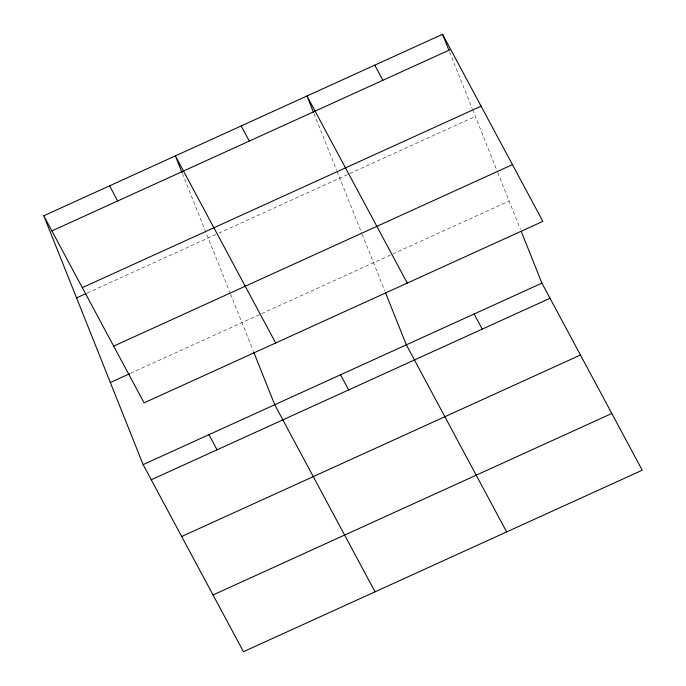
<?xml version="1.0" encoding="UTF-8"?>
<svg xmlns="http://www.w3.org/2000/svg" width="686" height="686" viewBox="0 0 686 686"><rect width="100%" height="100%" fill="white"/><g stroke="black" fill="none" stroke-linecap="round" stroke-linejoin="round"><path stroke-width="0.51" stroke-dasharray="3.43 2.57" d="M87.208 293.059L217.839 233.609M218.808 233.163L475.338 116.414M130.666 373.253L509.123 201.024M449.579 51.896L472.217 108.594M472.611 109.571L497.341 171.509M497.736 172.495L520.442 229.373M313.991 113.602L336.637 170.299M337.023 171.277L361.754 233.214M362.148 234.192L384.863 291.078M182.399 173.489L230.162 293.102M230.556 294.088L253.263 350.966"/><path stroke-width="1.03" d="M43.775 215.781L442.547 34.3L542.866 221.381L144.086 402.862L43.775 215.781L143.134 464.619L243.453 651.7L642.225 470.219L541.914 283.138L521.223 231.328M51.887 230.916L450.668 49.435M82.311 287.657L481.092 106.176M76.566 297.895L86.239 293.497M113.662 346.121L512.433 164.64M110.352 382.505L129.697 373.699M143.134 464.619L541.914 283.138M151.254 479.754L550.026 298.273M181.679 536.495L580.459 355.014M213.02 594.959L611.801 413.478M374.762 65.153L382.874 80.288M474.12 313.991L482.241 329.126M407.278 283.086L306.968 96.006L313.605 112.624M506.645 531.924L406.335 344.844L385.643 293.033M241.172 125.95L249.284 141.084M340.53 374.788L348.651 389.922M275.678 342.974L175.367 155.894L182.004 172.512M375.045 591.812L274.734 404.731L253.657 351.944M109.571 185.837L117.683 200.972M208.938 434.675L217.05 449.81M442.547 34.3L448.798 49.941"/></g></svg>
